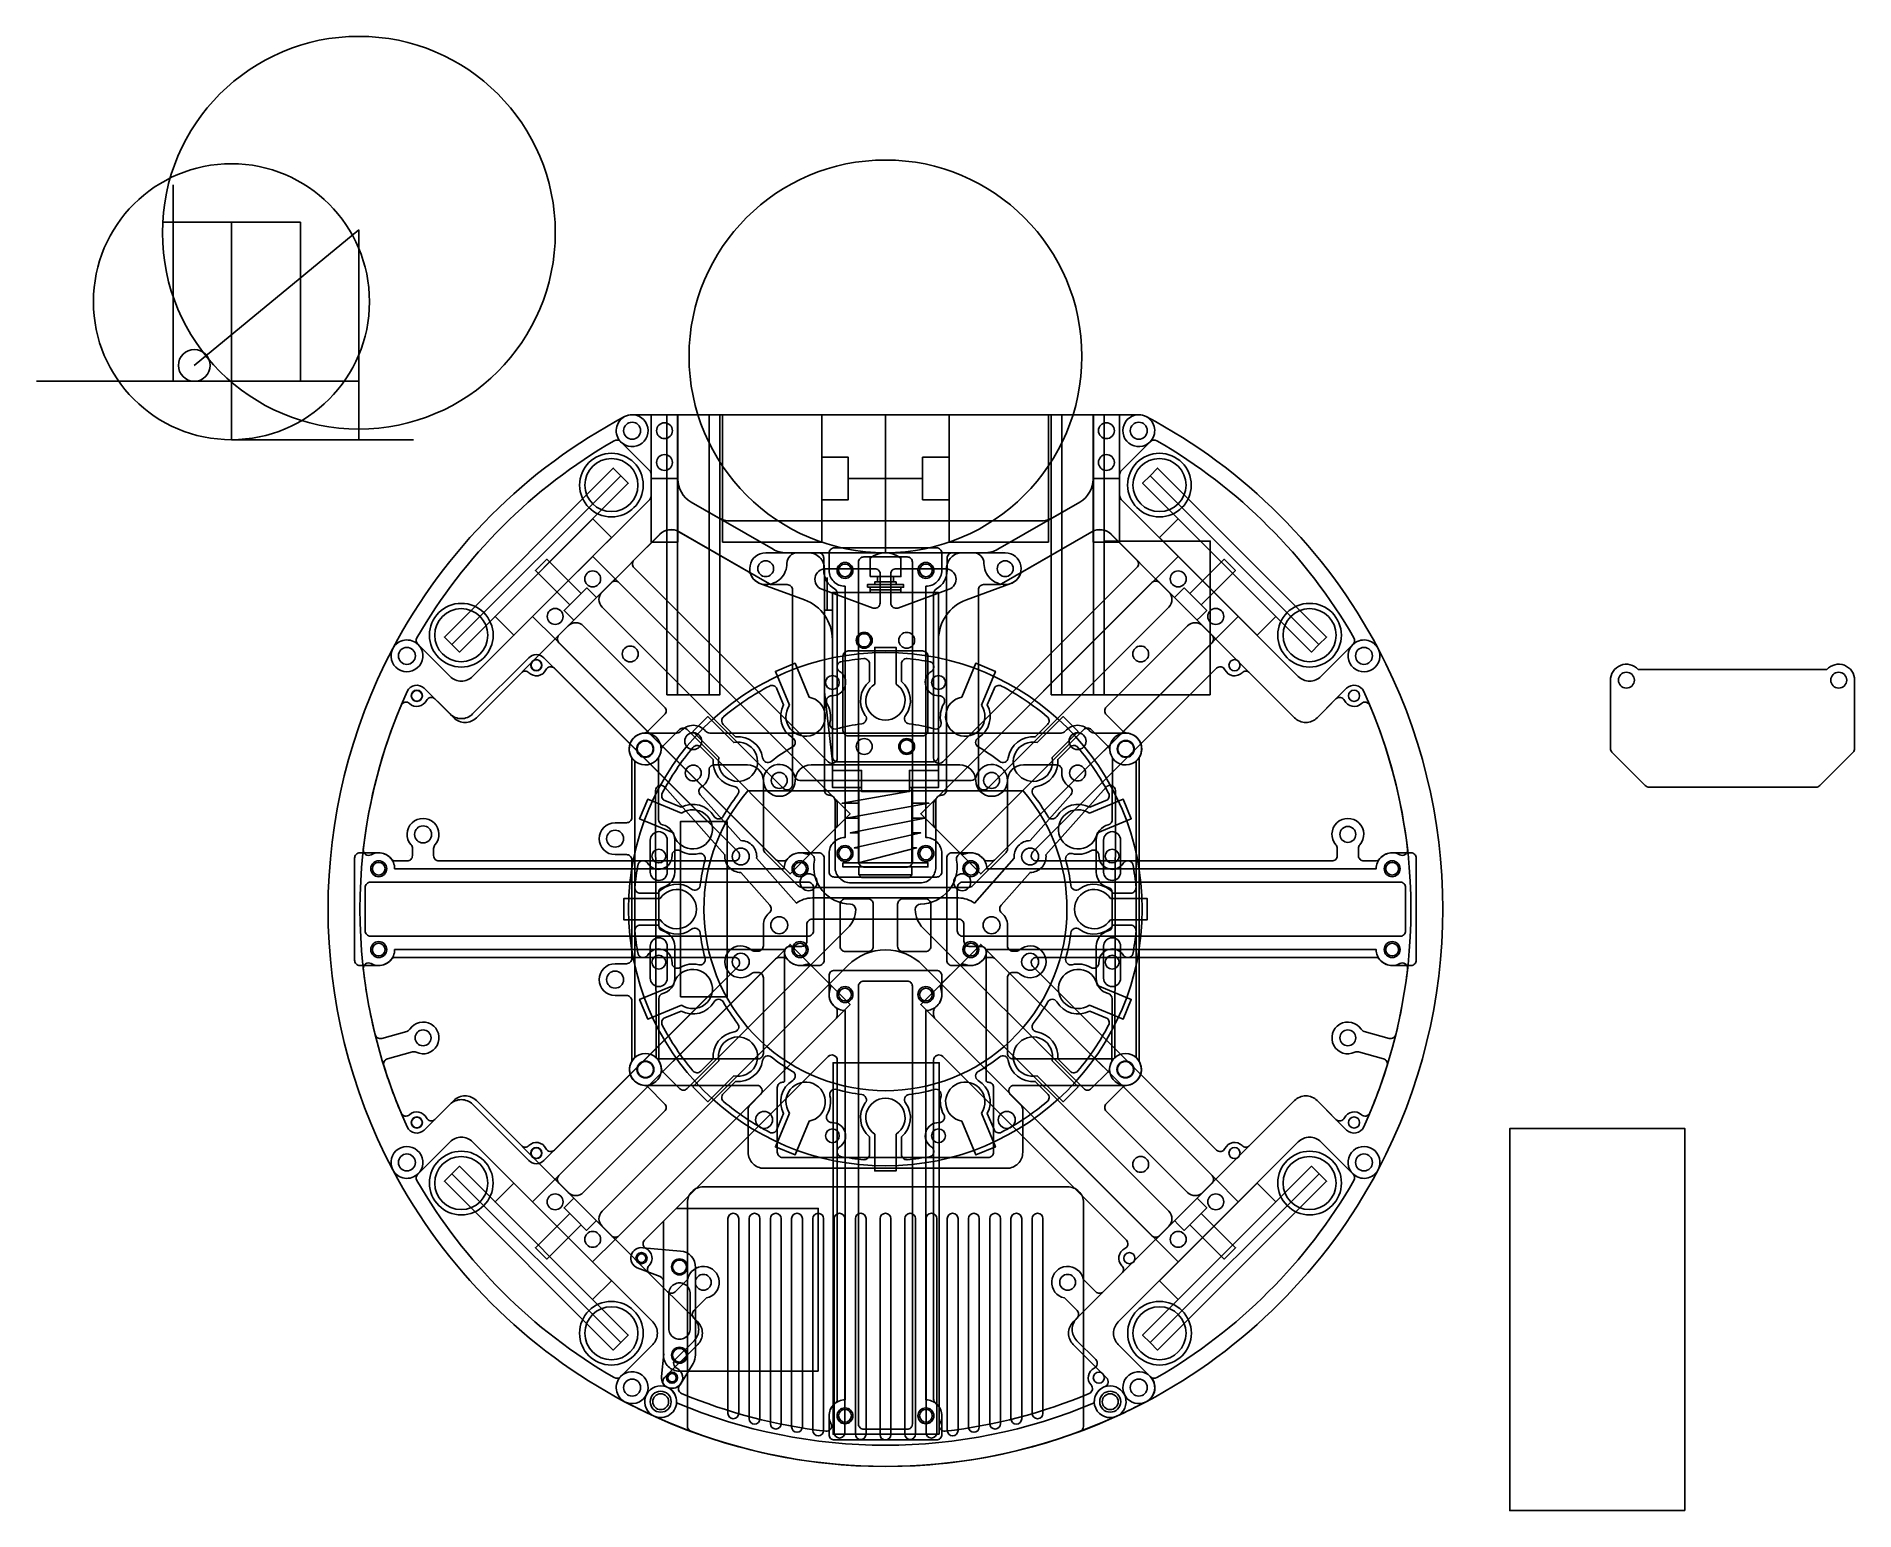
# Model space of a CAD drawing. Header units: inches. Extents: x -55 to 288, y -8 to 269.
import ezdxf

# ---------------------------------------------------------------- set-up
doc = ezdxf.new("R2010")
doc.units = ezdxf.units.IN
doc.header["$MEASUREMENT"] = 0
for name, color, linetype in [('2段目', 200, 'Continuous'), ('3段目', 1, 'Continuous'), ('omni wheel', 4, 'Continuous'), ('カバー', 6, 'Continuous'), ('キッカー', 2, 'Continuous'), ('ドリブラー', 4, 'Continuous'), ('バッテリー', 1, 'Continuous'), ('ボール', 60, 'Continuous'), ('ボールセンサ', 30, 'Continuous'), ('モーター', 1, 'Continuous'), ('基板', 4, 'Continuous'), ('穴', 3, 'Continuous'), ('部品', 2, 'Continuous')]:
    doc.layers.add(name, color=color, linetype=linetype)

msp = doc.modelspace()

# ---------------------------------------------------------------- linework, layer by layer
for p, q in [((-29.2, 241.45), (-29.2, 204.45)), ((-5.2, 234.45), (-31.2, 234.45)), ((5.8, 233), (-25.2, 207.45)), ((-18.2, 234.45), (-18.2, 204.45)), ((-5.2, 204.45), (-5.2, 234.45)), ((5.8, 233), (5.8, 193.45)), ((-18.2, 219.45), (-18.2, 193.45)), ((5.8, 204.45), (-54.95, 204.45)), ((65.88, 198.15), (144.12, 198.15)), ((105, 198.15), (105, 172.15)), ((-18.2, 193.45), (16.07, 193.45))]:
    msp.add_line(p, q)
for points in [[(55.87, 12.2, -0.504614), (55.16, 16.97), (61.16, 22.98, 0.414214), (61.16, 27.22), (44.19, 44.19), (27.22, 61.16, 0.414214), (22.98, 61.16), (16.97, 55.16, -0.504614), (12.2, 55.87, -0.248358), (12.2, 154.13, -0.504614), (16.97, 154.84), (22.98, 148.84, 0.414214), (27.22, 148.84), (44.19, 165.81), (60.59, 182.21, 0.198912), (60.88, 182.92), (60.88, 186.89, 0.198912), (60.59, 187.6), (55.16, 193.03, -0.504614), (55.87, 197.8), (55.87, 197.8, -0.122321), (57.28, 198.15), (65.88, 198.15), (65.88, 186.04, 0.268352), (68.39, 181.71), (73.41, 178.81, 0.131271), (75.91, 178.15), (134.09, 178.15, 0.131271), (136.59, 178.81), (141.61, 181.71, 0.268352), (144.12, 186.04), (144.12, 198.15), (152.72, 198.15, -0.122321), (154.13, 197.8), (154.13, 197.8, -0.504614), (154.84, 193.03), (149.41, 187.6, 0.198912), (149.12, 186.89), (149.12, 182.92, 0.198912), (149.41, 182.21), (165.81, 165.81), (182.78, 148.84, 0.414214), (187.02, 148.84), (193.03, 154.84, -0.504614), (197.8, 154.13, -0.248358), (197.8, 55.87, -0.504614), (193.03, 55.16), (187.02, 61.16, 0.414214), (182.78, 61.16), (165.81, 44.19), (148.84, 27.22, 0.414214), (148.84, 22.98), (154.84, 16.97, -0.504614), (154.13, 12.2, -0.248358), (55.87, 12.2)], [(10.49, 75.54, -0.42321), (11.17, 76.8), (15.88, 78.11, -0.182676), (16.58, 78.05, 2.21525), (15.38, 82.38, -0.182676), (14.81, 81.96), (10.1, 80.65, -0.42321), (8.86, 81.38, -0.001276), (8.74, 81.87, -0.030497), (6.64, 93.75, -0.606623), (8.11, 94.74, 0.366396), (11.91, 95.53, -0.231089), (12.69, 95.92), (76.53, 95.92, -0.668179), (77.24, 94.21), (42.65, 59.62, -0.517638), (41.04, 59.9, 0.517638), (37.82, 60.45, -0.414214), (36.41, 60.45), (27.93, 68.94, 0.414214), (23.68, 68.94), (20.13, 65.39, -0.517638), (18.53, 65.67, 0.507276), (15.35, 66.26, -0.522233), (13.75, 66.61, -0.024026), (10.49, 75.54, -0.026631)], [(199.51, 75.54, 0.42321), (198.83, 76.8), (194.12, 78.11, 0.182676), (193.42, 78.05, -2.21525), (194.62, 82.38, 0.182676), (195.19, 81.96), (199.9, 80.65, 0.42321), (201.14, 81.38, 0.001276), (201.26, 81.87, 0.030497), (203.36, 93.75, 0.606623), (201.89, 94.74, -0.366396), (198.09, 95.53, 0.231089), (197.31, 95.92), (133.47, 95.92, 0.668179), (132.76, 94.21), (167.35, 59.62, 0.517638), (168.96, 59.9, -0.517638), (172.18, 60.45, 0.414214), (173.59, 60.45), (182.07, 68.94, -0.414214), (186.32, 68.94), (189.87, 65.39, 0.517638), (191.47, 65.67, -0.507276), (194.65, 66.26, 0.522233), (196.25, 66.61, 0.024026), (199.51, 75.54, 0.026631)], [(93.75, 6.64, -0.071214), (66.61, 13.75, -0.522233), (66.26, 15.35, 0.507276), (65.67, 18.53, -0.517638), (65.39, 20.13), (68.94, 23.68, 0.414214), (68.94, 27.93), (60.45, 36.41, -0.414214), (60.45, 37.82, 0.517638), (59.9, 41.04, -0.517638), (59.62, 42.65), (94.21, 77.24, -0.668179), (95.92, 76.53), (95.92, 12.69, -0.231089), (95.53, 11.91, 0.366396), (94.74, 8.11, -0.606623), (93.75, 6.64)], [(116.25, 6.64, 0.071214), (143.39, 13.75, 0.522233), (143.74, 15.35, -0.507276), (144.33, 18.53, 0.517638), (144.61, 20.13), (141.06, 23.68, -0.414214), (141.06, 27.93), (149.55, 36.41, 0.414214), (149.55, 37.82, -0.517638), (150.1, 41.04, 0.517638), (150.38, 42.65), (115.79, 77.24, 0.668179), (114.08, 76.53), (114.08, 12.69, 0.231089), (114.46, 11.91, -0.366396), (115.26, 8.11, 0.606623), (116.25, 6.64)]]:
    msp.add_lwpolyline(points, format="xyb")
for points in [[(95.92, 164.47), (95.92, 133.47, -0.668179), (94.21, 132.76), (57.62, 169.35, -0.414214), (57.62, 170.76), (62.48, 175.62, -0.339036), (66.1, 176.1), (79.21, 168.56, -0.17045), (79.64, 168.05, 0.308626), (82.44, 166.15), (82.44, 166.15, 0.414214), (86.44, 170.15), (86.44, 170.15, -0.414214), (88.44, 172.15), (92.38, 172.15, -0.414214), (93.38, 171.15), (93.38, 168.83, 0.270419), (95.41, 165.35, -0.270419)], [(114.08, 164.47), (114.08, 133.47, 0.668179), (115.79, 132.76), (152.38, 169.35, 0.414214), (152.38, 170.76), (147.52, 175.62, 0.339036), (143.9, 176.1), (130.79, 168.56, 0.17045), (130.36, 168.05, -0.308626), (127.56, 166.15), (127.56, 166.15, -0.414214), (123.56, 170.15), (123.56, 170.15, 0.414214), (121.56, 172.15), (117.62, 172.15, 0.414214), (116.62, 171.15), (116.62, 168.83, -0.270419), (114.59, 165.35, 0.270419)], [(99.92, 170.37), (99.92, 113.95, 0.414214), (100.92, 112.95), (109.08, 112.95, 0.414214), (110.08, 113.95), (110.08, 170.37, 0.414214), (109.08, 171.37), (100.92, 171.37, 0.414214)], [(85.76, 114.08, 0.231089), (86.55, 114.46, -0.329142), (89.98, 115.42, 0.295388), (91.04, 115.65), (95.63, 120.23, 0.198912), (95.92, 120.94), (95.92, 124.98, 0.198912), (95.63, 125.69), (54.8, 166.52, 0.414214), (53.38, 166.52), (43.48, 156.62, 0.414214), (43.48, 155.2), (84.31, 114.37, 0.198912), (85.02, 114.08)], [(124.24, 114.08, -0.231089), (123.45, 114.46, 0.329142), (120.02, 115.42, -0.295388), (118.96, 115.65), (114.37, 120.23, -0.198912), (114.08, 120.94), (114.08, 124.98, -0.198912), (114.37, 125.69), (155.2, 166.52, -0.414214), (156.62, 166.52), (166.52, 156.62, -0.414214), (166.52, 155.2), (125.69, 114.37, -0.198912), (124.98, 114.08)], [(15.89, 116.45), (15.89, 115.08, -0.414214), (14.89, 114.08), (12.69, 114.08, -0.231089), (11.91, 114.46, 0.366396), (8.11, 115.26, -0.606623), (6.64, 116.25, -0.071214), (13.75, 143.39, -0.522233), (15.35, 143.74, 0.507276), (18.53, 144.33, -0.517638), (20.13, 144.61), (23.68, 141.06, 0.414214), (27.93, 141.06), (36.41, 149.55, -0.414214), (37.82, 149.55, 0.517638), (41.04, 150.1, -0.517638), (42.65, 150.38), (77.24, 115.79, -0.668179), (76.53, 114.08), (20.89, 114.08, -0.414214), (19.89, 115.08), (19.89, 116.45, -0.182676), (20.14, 117.11, 2.21525), (15.64, 117.11, -0.182676)], [(194.11, 116.45), (194.11, 115.08, 0.414214), (195.11, 114.08), (197.31, 114.08, 0.231089), (198.09, 114.46, -0.366396), (201.89, 115.26, 0.606623), (203.36, 116.25, 0.071214), (196.25, 143.39, 0.522233), (194.65, 143.74, -0.507276), (191.47, 144.33, 0.517638), (189.87, 144.61), (186.32, 141.06, -0.414214), (182.07, 141.06), (173.59, 149.55, 0.414214), (172.18, 149.55, -0.517638), (168.96, 150.1, 0.517638), (167.35, 150.38), (132.76, 115.79, 0.668179), (133.47, 114.08), (189.11, 114.08, 0.414214), (190.11, 115.08), (190.11, 116.45, 0.182676), (189.86, 117.11, -2.21525), (194.36, 117.11, 0.182676)], [(7.99, 99.92, -0.414214), (6.99, 100.92), (6.99, 109.08, -0.414214), (7.99, 110.08), (90.45, 110.08, -0.414214), (91.45, 109.08), (91.45, 100.92, -0.414214), (90.45, 99.92)], [(202, 99.92, 0.414214), (203, 100.92), (203, 109.08, 0.414214), (202, 110.08), (119.54, 110.08, 0.414214), (118.54, 109.08), (118.54, 100.92, 0.414214), (119.54, 99.92)], [(96.46, 105.94), (96.46, 98, 0.414214), (97.46, 97), (101.7, 97, 0.414214), (102.7, 98), (102.7, 105.94, 0.414214), (101.7, 106.94), (97.46, 106.94, 0.414214)], [(113.54, 105.94), (113.54, 98, -0.414214), (112.54, 97), (108.3, 97, -0.414214), (107.3, 98), (107.3, 105.94, -0.414214), (108.3, 106.94), (112.54, 106.94, -0.414214)], [(113.54, 105.94), (113.54, 98, -0.414214), (112.54, 97), (108.3, 97, -0.414214), (107.3, 98), (107.3, 105.94, -0.414214), (108.3, 106.94), (112.54, 106.94, -0.414214)], [(95.63, 84.31), (54.8, 43.48, -0.414214), (53.38, 43.48), (43.48, 53.38, -0.414214), (43.48, 54.8), (84.31, 95.63, -0.198912), (85.02, 95.92), (85.76, 95.92, -0.231089), (86.55, 95.53, 0.329142), (89.98, 94.58, -0.295388), (91.04, 94.35), (94.35, 91.04, -0.295388), (94.58, 89.98, 0.329142), (95.53, 86.55, -0.231089), (95.92, 85.76), (95.92, 85.02, -0.198912)], [(114.37, 84.31), (155.2, 43.48, 0.414214), (156.62, 43.48), (166.52, 53.38, 0.414214), (166.52, 54.8), (125.69, 95.63, 0.198912), (124.98, 95.92), (124.24, 95.92, 0.231089), (123.45, 95.53, -0.329142), (120.02, 94.58, 0.295388), (118.96, 94.35), (115.65, 91.04, 0.295388), (115.42, 89.98, -0.329142), (114.46, 86.55, 0.231089), (114.08, 85.76), (114.08, 85.02, 0.198912)], [(110.08, 8, -0.414214), (109.08, 7), (100.92, 7, -0.414214), (99.92, 8), (99.92, 90.46, -0.414214), (100.92, 91.46), (109.08, 91.46, -0.414214), (110.08, 90.46)]]:
    msp.add_lwpolyline(points, format="xyb", close=True)
for points in [[(79.55, 175.28), (79.55, 175.28)], [(127, 172.65), (127, 172.65)], [(94.38, 167.15), (94.38, 167.15)], [(15.39, 115.08), (15.39, 115.08)], [(9.98, 81.14), (9.98, 81.14)]]:
    msp.add_lwpolyline(points, close=True)
for centre, radius in [((-18.2, 219.45), 26), ((-25.2, 207.45), 3)]:
    msp.add_circle(centre, radius)
at = {"layer": '2段目'}
msp.add_lwpolyline([(55.87, 12.2, -0.504624), (55.16, 16.97), (61.16, 22.98, 0.414214), (61.16, 27.22), (44.19, 44.19), (27.22, 61.16, 0.414214), (22.98, 61.16), (16.97, 55.16, -0.504614), (12.2, 55.87, -0.248358), (12.2, 154.13, -0.504614), (16.97, 154.84), (22.98, 148.84, 0.414214), (27.22, 148.84), (44.19, 165.81), (60.59, 182.21, 0.198912), (60.88, 182.92), (60.88, 186.89, 0.198912), (60.59, 187.6), (55.16, 193.03, -0.504614), (55.87, 197.8), (55.87, 197.8, -0.122321), (57.28, 198.15), (60.88, 198.15), (65.88, 198.15), (65.88, 186.04, 0.268352), (68.39, 181.71), (83.84, 172.81, 0.131271), (86.34, 172.15), (90.5, 172.15, -0.414214), (93.5, 169.15), (93.5, 127.45, 0.414214), (94.5, 126.45), (94.5, 126.45, -0.414214), (95.5, 125.45), (95.5, 112.95, 0.414214), (98.5, 109.95), (100.5, 109.95), (109.5, 109.95), (111.5, 109.95, 0.414214), (114.5, 112.95), (114.5, 125.45, -0.414214), (115.5, 126.45), (115.5, 126.45, 0.414214), (116.5, 127.45), (116.5, 169.15, -0.414214), (119.5, 172.15), (123.66, 172.15, 0.131271), (126.16, 172.81), (141.61, 181.71, 0.268352), (144.12, 186.04), (144.12, 198.15), (152.72, 198.15, -0.122321), (154.13, 197.8), (154.13, 197.8, -0.504614), (154.84, 193.03), (149.41, 187.6, 0.198912), (149.12, 186.89), (149.12, 182.92, 0.198912), (149.41, 182.21), (165.81, 165.81), (182.78, 148.84, 0.414214), (187.02, 148.84), (193.03, 154.84, -0.504614), (197.8, 154.13, -0.248358), (197.8, 55.87, -0.504614), (193.03, 55.16), (187.02, 61.16, 0.414214), (182.78, 61.16), (165.81, 44.19), (148.84, 27.22, 0.414214), (148.84, 22.98), (154.84, 16.97, -0.523735), (154.13, 12.2, -0.014709), (148.58, 9.47, -1), (146.09, 14.93, 0.000765), (146.37, 15.06, 0.522233), (146.66, 16.67), (140.36, 22.98, -0.414214), (140.36, 27.22), (141.09, 27.96, 0.414214), (141.09, 29.37), (138.72, 31.74, -1.863325), (142.26, 35.28), (144.63, 32.91, 0.414214), (146.04, 32.91), (158.39, 45.25, 0.414214), (158.39, 48.08), (112.07, 94.39, 0.198912), (105, 97.32, 0.198912), (97.93, 94.39), (51.61, 48.08, 0.414214), (51.61, 45.25), (63.96, 32.91, 0.414214), (65.37, 32.91), (67.75, 35.28, -1.863325), (71.28, 31.74), (68.91, 29.37, 0.414236), (68.91, 27.96), (69.64, 27.22, -0.414214), (69.64, 22.98), (63.34, 16.67, 0.522233), (63.63, 15.06, 0.000765), (63.91, 14.93, -1), (61.42, 9.47, -0.014709), (55.87, 12.2)], format="xyb", dxfattribs=at)
for points in [[(85.79, 127.74), (51.61, 161.92, -0.414214), (51.61, 164.75), (62.49, 175.63, -0.339454), (66.11, 176.11), (73.12, 172.06), (83.13, 166.28, 0.131652), (83.63, 166.15), (86.5, 166.15, -0.414214), (87.5, 165.15), (87.5, 128.45, -0.668179)], [(124.21, 127.74), (158.39, 161.92, 0.414214), (158.39, 164.75), (147.51, 175.63, 0.339454), (143.89, 176.11), (136.88, 172.06), (126.87, 166.28, -0.131652), (126.37, 166.15), (123.5, 166.15, 0.414214), (122.5, 165.15), (122.5, 128.45, 0.668179)], [(63.4, 68.35), (60.24, 71.51, 0.182676), (59.6, 71.8, -2.21525), (62.78, 74.98, 0.182676), (63.07, 74.33), (66.23, 71.18, 0.414214), (67.64, 71.18), (97.93, 101.46, 0.195579), (99.39, 104.94, 0.414057), (98.41, 105.95, -0.465237), (91.62, 114.23, 0.247309), (91.34, 115.12), (67.63, 138.83, 0.414214), (66.22, 138.83), (63.02, 135.63, 0.182676), (62.73, 134.99, -2.21525), (59.54, 138.17, 0.182676), (60.19, 138.46), (63.39, 141.66, 0.414214), (63.39, 143.08), (48.08, 158.39, 0.414214), (45.25, 158.39), (27.93, 141.06, -0.414214), (23.68, 141.06), (18.13, 146.61, 0.523448), (14.9, 146.02, 0.216949), (14.9, 63.98, 0.523448), (18.13, 63.39), (23.68, 68.94, -0.414214), (27.93, 68.94), (45.25, 51.61, 0.414214), (48.08, 51.61), (63.4, 66.94, 0.414214)], [(146.6, 68.35), (149.76, 71.51, -0.182676), (150.4, 71.8, 2.21525), (147.22, 74.98, -0.182676), (146.93, 74.33), (143.77, 71.18, -0.414214), (142.36, 71.18), (112.07, 101.46, -0.195579), (110.61, 104.94, -0.414057), (111.59, 105.95, 0.465237), (118.38, 114.23, -0.247309), (118.66, 115.12), (142.37, 138.83, -0.414214), (143.78, 138.83), (146.98, 135.63, -0.182676), (147.27, 134.99, 2.21525), (150.46, 138.17, -0.182676), (149.81, 138.46), (146.61, 141.66, -0.414214), (146.61, 143.08), (161.92, 158.39, -0.414214), (164.75, 158.39), (182.07, 141.06, 0.414214), (186.32, 141.06), (191.87, 146.61, -0.523448), (195.1, 146.02, -0.216949), (195.1, 63.98, -0.523448), (191.87, 63.39), (186.32, 68.94, 0.414214), (182.07, 68.94), (164.75, 51.61, -0.414214), (161.92, 51.61), (146.6, 66.94, -0.414214)]]:
    msp.add_lwpolyline(points, format="xyb", close=True, dxfattribs=at)
msp.add_lwpolyline([(141.06, 23.68), (141.06, 23.68)], close=True, dxfattribs=at)
at = {"layer": '3段目'}
for points in [[(143.52, 138.54, 0.474624), (138.88, 138.54, -0.225269), (138.1, 138.18), (71.9, 138.18, -0.225269), (71.12, 138.54, 0.474624), (66.48, 138.54, -0.225269), (65.7, 138.18), (59.73, 138.18, 0.697483), (57.79, 132.89), (57.79, 77.03, 0.6885), (59.79, 71.79), (80.78, 71.79, -0.668179), (81.48, 70.08), (79.43, 68.03, 0.198912), (79.14, 67.32), (79.14, 59.17, 0.414214), (82.14, 56.17), (105, 56.17), (127.86, 56.17, 0.414214), (130.86, 59.17), (130.86, 67.32, 0.198912), (130.57, 68.03), (128.52, 70.08, -0.668179), (129.22, 71.79), (150.21, 71.79, 0.6885), (152.21, 77.03), (152.21, 132.89, 0.69748), (150.27, 138.18), (144.3, 138.18, -0.225269)], [(70.33, 128.07, 0.300901), (71.77, 131.04, -0.453632), (72.76, 132.18), (79, 132.18, -0.410454), (82, 129.22, 0.98723), (88, 129.22, -0.410454), (91, 132.18), (119, 132.18, -0.410454), (122, 129.22, 0.98723), (128, 129.22, -0.410454), (131, 132.18), (137.24, 132.18, -0.453632), (138.23, 131.04, 0.300903), (139.67, 128.07, -0.471804), (139.91, 126.54), (132.24, 117.92, 0.447214), (129.27, 114.58), (121.76, 106.14, 0.160149), (118.8, 107.11), (105.08, 107.11), (91.2, 107.11, 0.160149), (88.24, 106.14), (80.73, 114.58, 0.447214), (77.76, 117.92), (70.09, 126.54, -0.471802)]]:
    msp.add_lwpolyline(points, format="xyb", close=True, dxfattribs=at)
for points in [[(67.31, 132.18), (67.31, 132.18)], [(142.7, 132.18), (142.7, 132.18)]]:
    msp.add_lwpolyline(points, close=True, dxfattribs=at)
for points in [[(82, 98.08, -0.414214), (81, 97.08), (80.39, 97.08, -0.182676), (79.73, 97.33, 2.21525), (79.73, 92.83, -0.182676), (80.39, 93.08), (81, 93.08, -0.414214), (82, 92.08), (82, 77.79, -0.414214), (81, 76.79), (62.02, 76.79, 0.028297), (61.78, 77.03), (61.69, 127.33, -0.690214), (63.44, 128), (74.77, 115.26, 0.447214), (77.74, 111.92), (83.23, 105.75, -0.42751), (83.11, 104.31, 0.226005), (82, 101.98), (82, 98.08)], [(128, 98.08, 0.414214), (129, 97.08), (129.61, 97.08, 0.182676), (130.27, 97.33, -2.21525), (130.27, 92.83, 0.182676), (129.61, 93.08), (129, 93.08, 0.414214), (128, 92.08), (128, 77.79, 0.414214), (129, 76.79), (147.98, 76.79, -0.028297), (148.22, 77.03), (148.31, 127.33, 0.690214), (146.56, 128), (135.23, 115.26, -0.447214), (132.26, 111.92), (126.77, 105.75, 0.42751), (126.89, 104.31, -0.226005), (128, 101.98), (128, 98.08)], [(123, 97.98, -0.414221), (124, 96.98), (124, 72.64, 0.41422), (124.25, 72.39), (124.37, 72.39, -0.414214), (125.37, 71.39), (125.37, 59.2, -0.414214), (124.37, 58.2), (85.63, 58.2, -0.414214), (84.63, 59.2), (84.63, 71.39, -0.414214), (85.63, 72.39), (85.75, 72.39, 0.414214), (86, 72.64), (86, 96.98, -0.414214), (87, 97.98), (89.2, 97.98, 0.414214), (90.2, 98.98), (90.2, 102.11, -0.414214), (91.2, 103.11), (118.79, 103.11, -0.414214), (119.79, 102.11), (119.79, 98.98, 0.414215), (120.79, 97.98), (123, 97.98)]]:
    msp.add_lwpolyline(points, format="xyb", dxfattribs=at)
for centre, radius in [((68.8, 136.65), 1.6), ((141.2, 136.65), 1.6), ((59.73, 135.18), 1.6), ((150.27, 135.18), 1.6), ((68.8, 130.65), 1.5), ((85, 129.25), 1.5), ((125, 129.25), 1.5), ((141.2, 130.65), 1.5), ((77.75, 114.92), 1.6), ((132.25, 114.92), 1.6), ((90.52, 110.08), 1.6), ((119.48, 110.08), 1.6), ((85, 101.98), 1.6), ((125, 101.98), 1.6), ((77.75, 95.08), 1.6), ((132.25, 95.08), 1.6), ((59.79, 74.79), 1.6), ((150.21, 74.79), 1.6), ((82.14, 65.29), 1.6), ((127.86, 65.29), 1.6)]:
    msp.add_circle(centre, radius, dxfattribs=at)
at = {"layer": 'omni wheel'}
for p, q in [((23.33, 154.85), (55.15, 186.67)), ((186.67, 154.85), (154.85, 186.67)), ((23.32, 55.16), (55.14, 23.33)), ((186.68, 55.16), (154.86, 23.33))]:
    msp.add_line(p, q, dxfattribs=at)
for points in [[(23.33, 154.85), (21.91, 156.27), (53.73, 188.09), (55.15, 186.67), (56.56, 185.26), (24.74, 153.44)], [(186.67, 154.85), (188.09, 156.27), (156.27, 188.09), (154.85, 186.67), (153.44, 185.26), (185.26, 153.44)], [(53.38, 175), (35, 156.62), (31.46, 160.15), (49.85, 178.54)], [(156.62, 175), (175, 156.62), (178.54, 160.15), (160.15, 178.54)], [(23.32, 55.16), (21.91, 53.74), (53.73, 21.92), (55.14, 23.33), (56.56, 24.75), (24.74, 56.57)], [(186.68, 55.16), (188.09, 53.74), (156.27, 21.92), (154.86, 23.33), (153.44, 24.75), (185.26, 56.57)], [(53.37, 35), (34.99, 53.39), (31.46, 49.85), (49.84, 31.47)], [(156.63, 35), (175.01, 53.39), (178.54, 49.85), (160.16, 31.47)]]:
    msp.add_lwpolyline(points, close=True, dxfattribs=at)
for centre, radius in [((53.38, 184.9), 6), ((53.38, 184.9), 5), ((156.62, 184.9), 6), ((156.62, 184.9), 5), ((25.1, 156.62), 6), ((25.1, 156.62), 5), ((184.9, 156.62), 6), ((184.9, 156.62), 5), ((25.09, 53.39), 6), ((25.09, 53.39), 5), ((184.91, 53.39), 6), ((184.91, 53.39), 5), ((53.37, 25.1), 6), ((156.63, 25.1), 6), ((53.37, 25.1), 5), ((156.63, 25.1), 5)]:
    msp.add_circle(centre, radius, dxfattribs=at)
at = {"layer": 'カバー'}
msp.add_line((67.69, 6.88), (67.69, 6.88), dxfattribs=at)
for points in [[(55.87, 197.8, 0.150385), (12.2, 154.13, 2.015193), (16.92, 154.9, -0.347349), (16.74, 156.13, -0.130926), (53.87, 193.26, -0.347349), (55.1, 193.08, 2.015193)], [(154.13, 197.8, -0.150385), (197.8, 154.13, -2.015193), (193.08, 154.9, 0.347349), (193.26, 156.13, 0.130926), (156.13, 193.26, 0.347349), (154.9, 193.08, -2.015193)], [(115.62, 168.83), (115.62, 172.08), (115.62, 172.08, 0.414214), (114.62, 173.08), (105, 173.08), (95.38, 173.08, 0.414214), (94.38, 172.08), (94.38, 168.83, 0.414214), (97.38, 165.83), (97.38, 155.17), (97.38, 118.49, 0.414214), (94.38, 115.49), (94.38, 112.04), (94.38, 112.04, 0.414214), (95.38, 111.04), (105, 111.04), (114.62, 111.04, 0.414214), (115.62, 112.04), (115.62, 115.49), (115.62, 115.49, 0.414214), (112.62, 118.49), (112.62, 155.17), (112.62, 165.83, 0.414214)], [(99.92, 170.37, -0.414214), (100.92, 171.37), (105, 171.37), (109.08, 171.37, -0.414214), (110.08, 170.37), (110.08, 155.17), (110.08, 113.94, -0.414214), (109.08, 112.94), (105, 112.94), (100.92, 112.94, -0.414214), (99.92, 113.94), (99.92, 155.17)], [(49.22, 112.62), (12.54, 112.62, 0.414214), (9.54, 115.62), (5.99, 115.62, 0.414214), (4.99, 114.62), (4.99, 105), (4.99, 95.38, 0.414214), (5.99, 94.38), (9.54, 94.38, 0.414214), (12.54, 97.38), (49.22, 97.38), (85.91, 97.38, 0.414214), (88.91, 94.38), (92.45, 94.38, 0.414214), (93.45, 95.38), (93.45, 105), (93.45, 114.62, 0.414214), (92.45, 115.62), (88.91, 115.62, 0.414214), (85.91, 112.62)], [(160.77, 112.62), (197.46, 112.62, -0.414214), (200.46, 115.62), (204, 115.62, -0.414214), (205, 114.62), (205, 105), (205, 95.38, -0.414214), (204, 94.38), (200.46, 94.38, -0.414214), (197.46, 97.38), (160.77, 97.38), (124.09, 97.38, -0.414214), (121.09, 94.38), (117.54, 94.38, -0.414214), (116.54, 95.38), (116.54, 105), (116.54, 114.62, -0.414214), (117.54, 115.62), (121.09, 115.62, -0.414214), (124.09, 112.62)], [(49.22, 110.08), (90.45, 110.08, -0.414214), (91.45, 109.08), (91.45, 105), (91.45, 100.92, -0.414214), (90.45, 99.92), (49.22, 99.92), (7.99, 99.92, -0.414214), (6.99, 100.92), (6.99, 105), (6.99, 109.08, -0.414214), (7.99, 110.08)], [(160.77, 110.08), (119.54, 110.08, 0.414214), (118.54, 109.08), (118.54, 105), (118.54, 100.92, 0.414214), (119.54, 99.92), (160.77, 99.92), (202, 99.92, 0.414214), (203, 100.92), (203, 105), (203, 109.08, 0.414214), (202, 110.08)], [(112.62, 49.23), (112.62, 85.91, 0.414214), (115.62, 88.91), (115.62, 92.46, 0.414214), (114.62, 93.46), (105, 93.46), (95.38, 93.46, 0.414214), (94.38, 92.46), (94.38, 88.91, 0.414214), (97.38, 85.91), (97.38, 49.23), (97.38, 12.54, 0.414214), (94.38, 9.54), (94.38, 6, 0.414214), (95.38, 5), (105, 5), (114.62, 5, 0.414214), (115.62, 6), (115.62, 9.54, 0.414214), (112.62, 12.54)], [(110.08, 49.23), (110.08, 8, -0.414214), (109.08, 7), (105, 7), (100.92, 7, -0.414214), (99.92, 8), (99.92, 49.23), (99.92, 90.46, -0.414214), (100.92, 91.46), (105, 91.46), (109.08, 91.46, -0.414214), (110.08, 90.46)], [(55.87, 12.2, -0.150385), (12.2, 55.87, -2.015193), (16.92, 55.1, 0.347349), (16.74, 53.87, 0.130926), (53.87, 16.74, 0.347349), (55.1, 16.92, -2.015193)], [(154.13, 12.2, 0.150385), (197.8, 55.87, 2.015193), (193.08, 55.1, -0.347349), (193.26, 53.87, -0.130926), (156.13, 16.74, -0.347349), (154.9, 16.92, 2.015193)], [(142.32, 7.55), (142.32, 34.69), (142.32, 49.69, 0.414214), (139.32, 52.69), (70.69, 52.69, 0.414214), (67.69, 49.69), (67.69, 34.69), (67.69, 7.57, 0.312946), (68.34, 6.63, 0.18058), (141.67, 6.61, 0.313123)], [(77.35, 10), (77.35, 46.69, 1), (75.33, 46.69), (75.33, 10, 1)], [(81.35, 8.99), (81.35, 46.69, 1), (79.33, 46.69), (79.33, 8.99, 1)], [(85.35, 8.06), (85.35, 46.69, 1), (83.33, 46.69), (83.33, 8.06, 1)], [(89.35, 7.45), (89.35, 46.69, 1), (87.33, 46.69), (87.33, 7.45, 1)], [(93.35, 6.77), (93.35, 46.69, 1), (91.33, 46.69), (91.33, 6.77, 1)], [(97.35, 6.36), (97.35, 46.69, 1), (95.33, 46.69), (95.33, 6.36, 1)], [(101.35, 6.1), (101.35, 46.69, 1), (99.33, 46.69), (99.33, 6.1, 1)], [(106.01, 6), (106.01, 46.69, 1), (103.99, 46.69), (103.99, 6, 1)], [(103.99, 6), (103.99, 46.69, -1), (106.01, 46.69), (106.01, 6, -1)], [(110.67, 6.1), (110.67, 46.69, 1), (108.65, 46.69), (108.65, 6.1, 1)], [(108.65, 6.1), (108.65, 46.69, -1), (110.67, 46.69), (110.67, 6.1, -1)], [(112.65, 6.36), (112.65, 46.69, -1), (114.67, 46.69), (114.67, 6.36, -1)], [(116.65, 6.77), (116.65, 46.69, -1), (118.67, 46.69), (118.67, 6.77, -1)], [(120.65, 7.45), (120.65, 46.69, -1), (122.67, 46.69), (122.67, 7.45, -1)], [(124.65, 8.06), (124.65, 46.69, -1), (126.67, 46.69), (126.67, 8.06, -1)], [(128.65, 8.99), (128.65, 46.69, -1), (130.67, 46.69), (130.67, 8.99, -1)], [(132.65, 10), (132.65, 46.69, -1), (134.67, 46.69), (134.67, 10, -1)]]:
    msp.add_lwpolyline(points, format="xyb", close=True, dxfattribs=at)
for centre, radius in [((97.38, 168.83), 1.2), ((112.62, 168.83), 1.2), ((97.38, 115.49), 1.2), ((112.62, 115.49), 1.2), ((9.54, 112.62), 1.2), ((88.91, 112.62), 1.2), ((121.09, 112.62), 1.2), ((200.46, 112.62), 1.2), ((9.54, 97.38), 1.2), ((88.91, 97.38), 1.2), ((121.09, 97.38), 1.2), ((200.46, 97.38), 1.2), ((97.38, 88.91), 1.2), ((112.62, 88.91), 1.2), ((70.69, 34.69), 1.5), ((139.32, 34.69), 1.5), ((62.66, 12.2), 1.98), ((147.34, 12.2), 1.98), ((97.38, 9.54), 1.2), ((112.62, 9.54), 1.2)]:
    msp.add_circle(centre, radius, dxfattribs=at)
at = {"layer": 'キッカー', "ltscale": 0.5}
for p, q in [((94, 167.46), (94, 161.35)), ((101.59, 166.15), (108.41, 166.15)), ((102.1, 164.65), (102.1, 165.15)), ((103.5, 166.65), (103.5, 167.65)), ((106.5, 166.65), (106.5, 167.65)), ((100, 127.95), (100, 113.75)), ((110, 111.45), (110, 112.95))]:
    msp.add_line(p, q, dxfattribs=at)
at = {"layer": 'キッカー'}
msp.add_line((115, 132.75), (115, 156.4), dxfattribs=at)
at = {"layer": 'キッカー', "ltscale": 0.5}
msp.add_lwpolyline([(102.1, 167.65), (107.9, 167.65), (107.9, 171.15, 0.344828), (102.1, 171.15)], format="xyb", close=True, dxfattribs=at)
for points in [[(109.5, 127.95), (115, 127.95), (115, 164.65), (95, 164.65), (95, 127.95), (100.5, 127.95)], [(102.1, 165.65), (102.1, 165.15), (107.9, 165.15)], [(103, 166.15), (103, 166.65), (107, 166.65), (107, 166.15)], [(107.9, 164.65), (107.9, 165.15), (107.9, 165.65)], [(95, 161.35), (93.5, 161.35), (93.5, 145.92), (95, 132.75)], [(115, 131.15), (109.5, 131.15), (109.5, 127.15), (100.5, 127.15), (100.5, 131.15), (95, 131.15)], [(110, 123.75), (110, 127.95), (110, 113.75)]]:
    msp.add_lwpolyline(points, dxfattribs=at)
for points in [[(101.59, 165.65), (101.59, 166.15), (108.41, 166.15), (108.41, 165.65)], [(97, 113.75), (113, 113.75), (113, 112.95), (97, 112.95)]]:
    msp.add_lwpolyline(points, close=True, dxfattribs=at)
at = {"layer": 'キッカー'}
for points in [[(96.82, 124.95), (100, 124.95), (96.82, 124.95), (109.42, 127.15)], [(100, 122.15), (97.59, 122.15), (113.18, 124.95), (110, 124.95)], [(100, 119.35), (98.36, 119.35), (112.41, 122.15), (110, 122.15)], [(100, 116.55), (99.13, 116.55), (111.64, 119.35), (110, 119.35)], [(99.9, 113.75), (110.87, 116.55), (110, 116.55), (110.87, 116.55)], [(100, 112.95), (100, 111.45), (110, 111.45), (109.5, 110.95), (100.5, 110.95), (100, 111.45)]]:
    msp.add_lwpolyline(points, dxfattribs=at)
for centre in [(82.44, 169.15), (127.56, 169.15), (109, 155.65), (101, 135.65)]:
    msp.add_circle(centre, 1.5, dxfattribs=at)
at = {"layer": 'キッカー', "ltscale": 0.5}
for centre in [(101, 155.65), (109, 135.65)]:
    msp.add_circle(centre, 1.25, dxfattribs=at)
at = {"layer": 'ドリブラー'}
for p, q in [((71.8, 198.15), (65.8, 198.15)), ((144.2, 198.15), (138.2, 198.15)), ((98, 186.15), (112, 186.15)), ((71.8, 145.36), (65.8, 145.36)), ((144.2, 145.36), (138.2, 145.36))]:
    msp.add_line(p, q, dxfattribs=at)
for points in [[(63.8, 145.36), (65.8, 145.36), (65.8, 198.15), (63.8, 198.15)], [(71.8, 145.36), (73.8, 145.36), (73.8, 198.15), (71.8, 198.15)], [(74.3, 174.15), (93, 174.15), (93, 198.15), (74.3, 198.15)], [(135.7, 198.15), (117, 198.15), (117, 174.15), (135.7, 174.15)], [(136.2, 145.36), (138.2, 145.36), (138.2, 198.15), (136.2, 198.15)], [(144.2, 145.36), (146.2, 145.36), (146.2, 198.15), (144.2, 198.15)], [(166.2, 145.36), (166.2, 174.36), (146.2, 174.36), (146.2, 145.36)]]:
    msp.add_lwpolyline(points, close=True, dxfattribs=at)
for points in [[(93, 190.15), (98, 190.15), (98, 186.15), (98, 182.15), (93, 182.15)], [(117, 182.15), (112, 182.15), (112, 186.15), (112, 190.15), (117, 190.15)]]:
    msp.add_lwpolyline(points, dxfattribs=at)
at = {"layer": 'バッテリー'}
msp.add_lwpolyline([(255.62, -8.33), (222.62, -8.33), (222.62, 63.67), (255.62, 63.67), (255.62, -8.33)], dxfattribs=at)
at = {"layer": 'ボール'}
for centre in [(5.8, 232.45), (105, 209.15)]:
    msp.add_circle(centre, 37, dxfattribs=at)
at = {"layer": 'ボールセンサ'}
for points in [[(107, 147.41), (107, 154.31), (103, 154.31), (103, 147.41, 3.406438)], [(86.92, 143.41), (84.28, 149.79), (87.98, 151.32), (90.62, 144.94, -3.406438)], [(96.29, 149.85, -0.774858), (94.91, 145.21, 0.593445), (94.01, 143.7, -0.19651), (94.53, 140.18, 0.57193), (95.76, 138.97, -0.034617), (100.54, 139.92, 0.57193), (101.21, 141.51, -0.397368), (102, 147.91), (102, 151.2, 0.439742), (100.91, 152.2, 0.023367), (96.53, 151.61, 0.58577)], [(113.71, 149.85, 0.774858), (115.09, 145.21, -0.593445), (115.99, 143.7, 0.19651), (115.47, 140.18, -0.57193), (114.24, 138.97, 0.034617), (109.46, 139.92, -0.57193), (108.79, 141.51, 0.397368), (108, 147.91), (108, 151.2, -0.439742), (109.09, 152.2, -0.023367), (113.47, 151.61, -0.58577)], [(123.08, 143.41), (125.72, 149.79), (122.02, 151.32), (119.38, 144.94, 3.406438)], [(87.53, 137.28, -0.397368), (85.81, 143.5), (84.55, 146.54, 0.439742), (83.16, 147.04, 0.055053), (74.52, 141.26, 0.439742), (74.45, 139.79), (76.78, 137.46, -0.397368), (81.86, 133.49, 0.57193), (83.46, 132.85, -0.034627), (87.51, 135.56, 0.57193)], [(122.47, 137.28, 0.397368), (124.19, 143.5), (125.45, 146.54, -0.439742), (126.84, 147.04, -0.055053), (135.48, 141.26, -0.439742), (135.55, 139.79), (133.22, 137.46, 0.397368), (128.14, 133.49, -0.57193), (126.54, 132.85, 0.034627), (122.49, 135.56, -0.57193)], [(73.6, 133.57), (68.72, 138.45), (71.55, 141.28), (76.43, 136.4, -3.406438)], [(133.57, 136.4), (138.45, 141.28), (141.28, 138.45), (136.4, 133.57, -3.406438)], [(72.72, 122.47, 0.397368), (66.5, 124.19), (63.46, 125.45, -0.439742), (62.96, 126.84, -0.055053), (68.74, 135.48, -0.439742), (70.21, 135.55), (72.54, 133.22, 0.397368), (76.51, 128.14, -0.57193), (77.15, 126.54, 0.034627), (74.44, 122.49, -0.57193)], [(137.28, 122.47, -0.397368), (143.5, 124.19), (146.54, 125.45, 0.439742), (147.04, 126.84, 0.055053), (141.26, 135.48, 0.439742), (139.79, 135.55), (137.46, 133.22, -0.397368), (133.49, 128.14, 0.57193), (132.85, 126.54, -0.034627), (135.56, 122.49, 0.57193)], [(130.94, 127.29), (79.06, 127.29, 2.177739)], [(66.59, 123.08), (60.21, 125.72), (58.68, 122.02), (65.06, 119.38, 3.406438)], [(143.41, 123.08), (149.79, 125.72), (151.32, 122.02), (144.94, 119.38, -3.406438)], [(60.15, 113.71, 0.774858), (64.79, 115.09, -0.593445), (66.3, 115.99, 0.19651), (69.82, 115.47, -0.57193), (71.03, 114.24, 0.034617), (70.08, 109.46, -0.57193), (68.49, 108.79, 0.397368), (62.09, 108), (58.8, 108, -0.439742), (57.8, 109.09, -0.023367), (58.39, 113.47, -0.58577)], [(149.85, 113.71, -0.774858), (145.21, 115.09, 0.593445), (143.7, 115.99, -0.19651), (140.18, 115.47, 0.57193), (138.97, 114.24, -0.034617), (139.92, 109.46, 0.57193), (141.51, 108.79, -0.397368), (147.91, 108), (151.2, 108, 0.439742), (152.2, 109.09, 0.023367), (151.61, 113.47, 0.58577)], [(62.59, 107), (55.69, 107), (55.69, 103), (62.59, 103, 3.406438)], [(147.41, 103), (154.31, 103), (154.31, 107), (147.41, 107, 3.406438)], [(60.15, 96.29, -0.774858), (64.79, 94.91, 0.593445), (66.3, 94.01, -0.19651), (69.82, 94.53, 0.57193), (71.03, 95.76, -0.034617), (70.08, 100.54, 0.57193), (68.49, 101.21, -0.397368), (62.09, 102), (58.8, 102, 0.439742), (57.8, 100.91, 0.023367), (58.39, 96.53, 0.58577)], [(149.85, 96.29, 0.774858), (145.21, 94.91, -0.593445), (143.7, 94.01, 0.19651), (140.18, 94.53, -0.57193), (138.97, 95.76, 0.034617), (139.92, 100.54, -0.57193), (141.51, 101.21, 0.397368), (147.91, 102), (151.2, 102, -0.439742), (152.2, 100.91, -0.023367), (151.61, 96.53, -0.58577)], [(66.59, 86.92), (60.21, 84.28), (58.68, 87.98), (65.06, 90.62, -3.406438)], [(143.41, 86.92), (149.79, 84.29), (151.32, 87.98), (144.94, 90.62, 3.406438)], [(72.72, 87.53, -0.397368), (66.5, 85.81), (63.46, 84.55, 0.439742), (62.96, 83.16, 0.055053), (68.74, 74.52, 0.439742), (70.21, 74.45), (72.54, 76.78, -0.397368), (76.51, 81.86, 0.57193), (77.15, 83.46, -0.034627), (74.44, 87.51, 0.57193)], [(137.28, 87.53, 0.397368), (143.5, 85.81), (146.54, 84.55, -0.439742), (147.04, 83.16, -0.055053), (141.26, 74.52, -0.439742), (139.79, 74.45), (137.46, 76.78, 0.397368), (133.49, 81.86, -0.57193), (132.85, 83.46, 0.034627), (135.56, 87.51, -0.57193)], [(76.43, 73.6), (71.55, 68.72), (68.72, 71.55), (73.6, 76.43, -3.406438)], [(136.4, 76.43), (141.28, 71.55), (138.45, 68.72), (133.57, 73.6, -3.406438)], [(87.53, 72.72, 0.397368), (85.81, 66.5), (84.55, 63.46, -0.439742), (83.16, 62.96, -0.055053), (74.52, 68.74, -0.439742), (74.45, 70.21), (76.78, 72.54, 0.397368), (81.86, 76.51, -0.57193), (83.46, 77.15, 0.034627), (87.51, 74.44, -0.57193)], [(122.47, 72.72, -0.397368), (124.19, 66.5), (125.45, 63.46, 0.439742), (126.84, 62.96, 0.055053), (135.48, 68.74, 0.439742), (135.55, 70.21), (133.22, 72.54, -0.397368), (128.14, 76.51, 0.57193), (126.54, 77.15, -0.034627), (122.49, 74.44, 0.57193)], [(86.92, 66.59), (84.28, 60.21), (87.98, 58.68), (90.62, 65.06, 3.406438)], [(123.08, 66.59), (125.72, 60.21), (122.02, 58.68), (119.38, 65.06, -3.406438)], [(96.29, 60.15, 0.774858), (94.91, 64.79, -0.593445), (94.01, 66.3, 0.19651), (94.53, 69.82, -0.57193), (95.76, 71.03, 0.034617), (100.54, 70.08, -0.57193), (101.21, 68.49, 0.397368), (102, 62.09), (102, 58.8, -0.439742), (100.91, 57.8, -0.023367), (96.53, 58.39, -0.58577)], [(103, 62.59), (103, 55.69), (107, 55.69), (107, 62.59, 3.406438)], [(113.71, 60.15, -0.774858), (115.09, 64.79, 0.593445), (115.99, 66.3, -0.19651), (115.47, 69.82, 0.57193), (114.24, 71.03, -0.034617), (109.46, 70.08, 0.57193), (108.79, 68.49, -0.397368), (108, 62.09), (108, 58.8, 0.439742), (109.09, 57.8, 0.023367), (113.47, 58.39, 0.58577)]]:
    msp.add_lwpolyline(points, format="xyb", close=True, dxfattribs=at)
for centre, radius in [((105, 105), 48.38), ((95, 147.7), 1.3), ((115, 147.7), 1.3), ((62.3, 115), 1.3), ((147.7, 115), 1.3), ((62.3, 95), 1.3), ((147.7, 95), 1.3), ((95, 62.3), 1.3), ((115, 62.3), 1.3)]:
    msp.add_circle(centre, radius, dxfattribs=at)
at = {"layer": 'モーター'}
for points in [[(48.43, 161.57), (54.09, 167.23), (98.35, 122.96), (92.7, 117.3), (87.04, 111.65), (42.77, 155.91), (48.43, 161.57), (42.77, 155.91), (38.53, 160.15), (44.19, 165.81), (49.85, 171.47), (54.09, 167.23)], [(161.57, 161.57), (155.91, 167.23), (111.65, 122.96), (117.3, 117.3), (122.96, 111.65), (167.23, 155.91), (161.57, 161.57), (167.23, 155.91), (171.47, 160.15), (165.81, 165.81), (160.15, 171.47), (155.91, 167.23)], [(48.43, 48.44), (54.08, 42.78), (98.35, 87.04), (92.7, 92.7), (87.04, 98.36), (42.77, 54.1), (48.43, 48.44), (42.77, 54.1), (38.53, 49.85), (44.18, 44.19), (49.84, 38.54), (54.08, 42.78)], [(161.57, 48.44), (155.92, 42.78), (111.65, 87.04), (117.3, 92.7), (122.96, 98.36), (167.23, 54.1), (161.57, 48.44), (167.23, 54.1), (171.47, 49.85), (165.82, 44.19), (160.16, 38.54), (155.92, 42.78)]]:
    msp.add_lwpolyline(points, close=True, dxfattribs=at)
for points in [[(45.53, 162.35), (39.06, 168.82), (40.12, 169.88), (40.12, 169.88), (40.12, 169.88), (41.18, 170.94), (47.65, 164.47)], [(164.47, 162.35), (170.94, 168.82), (169.88, 169.88), (169.88, 169.88), (169.88, 169.88), (168.82, 170.94), (162.35, 164.47)], [(46.31, 159.45), (45.6, 160.15), (44.47, 161.28), (46.59, 163.41), (48.72, 165.53), (49.85, 164.4), (50.55, 163.69)], [(163.69, 159.45), (164.4, 160.15), (165.53, 161.28), (163.41, 163.41), (161.28, 165.53), (160.15, 164.4), (159.45, 163.69)], [(46.3, 50.56), (45.6, 49.85), (44.47, 48.72), (46.59, 46.6), (48.71, 44.48), (49.84, 45.61), (50.55, 46.31)], [(163.7, 50.56), (164.4, 49.85), (165.53, 48.72), (163.41, 46.6), (161.29, 44.48), (160.16, 45.61), (159.45, 46.31)], [(45.53, 47.66), (39.05, 41.19), (40.12, 40.13), (40.12, 40.13), (40.12, 40.13), (41.18, 39.07), (47.65, 45.54)], [(164.47, 47.66), (170.95, 41.19), (169.88, 40.13), (169.88, 40.13), (169.88, 40.13), (168.82, 39.07), (162.35, 45.54)]]:
    msp.add_lwpolyline(points, dxfattribs=at)
at = {"layer": '基板'}
for points in [[(75.16, 88.49), (71.62, 88.49, 0.198912), (71.44, 88.42), (40.65, 57.62, -0.414214), (37.82, 57.62), (27.22, 68.23, 0.414214), (22.98, 68.23), (18.13, 63.39, -0.523448), (14.9, 63.98, -0.216949), (14.9, 146.02, -0.523448), (18.13, 146.61), (22.98, 141.77, 0.414214), (27.22, 141.77), (37.82, 152.38, -0.414214), (40.65, 152.38), (71.44, 121.58, 0.198912), (71.62, 121.51), (75.16, 121.51)], [(92.24, 17.95), (92.31, 17.98), (92.34, 18.05), (92.34, 48.61), (65.58, 48.61), (63.23, 46.26), (63.2, 46.19), (63.2, 20.95, 0.414214), (66.2, 17.95)]]:
    msp.add_lwpolyline(points, format="xyb", close=True, dxfattribs=at)
for points in [[(241.58, 148.14), (241.58, 135.27, 0.198912), (241.87, 134.57), (248.15, 128.29, 0.198912), (248.86, 127.99), (264.58, 127.99), (280.3, 127.99, 0.198912), (281.01, 128.29), (287.29, 134.57, 0.198912), (287.58, 135.27), (287.58, 148.14, 0.6885), (282.34, 150.14), (246.82, 150.14)], [(246.82, 150.14, 0.695274), (241.58, 148.08)], [(82, 129.25), (82, 116.39, 0.198912), (82.29, 115.68), (88.57, 109.4, 0.198912), (89.28, 109.11), (105, 109.11), (120.72, 109.11, 0.198912), (121.43, 109.4), (127.71, 115.68, 0.198912), (128, 116.39), (128, 129.25, 0.881018), (122.1, 130, -0.341999), (121.13, 129.25), (88.87, 129.25, -0.342008), (87.91, 130, 0.889136), (82, 129.2)]]:
    msp.add_lwpolyline(points, format="xyb", dxfattribs=at)
msp.add_lwpolyline([(66.36, 88.49), (75.16, 88.49), (75.16, 121.51), (66.36, 121.51)], close=True, dxfattribs=at)
for centre, radius in [((39.24, 150.96), 1), ((16.72, 145.2), 1), ((16.72, 64.8), 1), ((39.24, 59.04), 1), ((66.2, 37.59), 1.5), ((66.2, 20.95), 1.5)]:
    msp.add_circle(centre, radius, dxfattribs=at)
at = {"layer": '穴'}
for centre, radius in [((57.28, 195.15), 1.6), ((63.38, 195.15), 1.5), ((146.62, 195.15), 1.5), ((152.72, 195.15), 1.6), ((63.38, 189.15), 1.5), ((146.62, 189.15), 1.5), ((49.85, 167.22), 1.5), ((82.44, 169.15), 1.5), ((127.56, 169.15), 1.5), ((127.56, 169.15), 1.5), ((160.15, 167.22), 1.5), ((42.78, 160.15), 1.5), ((167.22, 160.15), 1.5), ((14.85, 152.72), 1.6), ((195.15, 152.72), 1.6), ((39.24, 150.96), 1.05), ((170.76, 150.96), 1.05), ((244.58, 148.14), 1.5), ((284.58, 148.14), 1.5), ((16.72, 145.2), 1.05), ((193.28, 145.2), 1.05), ((59.73, 135.18), 1.5), ((150.27, 135.18), 1.5), ((17.89, 119.09), 1.6), ((192.11, 119.09), 1.5), ((97.38, 115.49), 1.5), ((112.62, 115.49), 1.5), ((9.54, 112.62), 1.5), ((88.91, 112.62), 1.5), ((121.08, 112.62), 1.5), ((200.46, 112.62), 1.5), ((9.54, 97.38), 1.5), ((88.91, 97.38), 1.5), ((121.08, 97.38), 1.5), ((200.46, 97.38), 1.5), ((97.38, 88.91), 1.5), ((112.62, 88.91), 1.5), ((17.89, 80.75), 1.5), ((192.11, 80.75), 1.5), ((59.79, 74.79), 1.5), ((150.21, 74.79), 1.5), ((16.72, 64.8), 1.05), ((193.28, 64.8), 1.05), ((14.85, 57.28), 1.6), ((39.24, 59.04), 1.05), ((170.76, 59.04), 1.05), ((195.15, 57.28), 1.6), ((42.77, 49.86), 1.5), ((167.23, 49.86), 1.5), ((49.85, 42.79), 1.5), ((160.15, 42.79), 1.5), ((59.04, 39.24), 1.05), ((150.96, 39.24), 1.05), ((70.69, 34.69), 1.5), ((139.32, 34.69), 1.5), ((64.8, 16.72), 1.05), ((145.2, 16.72), 1.05), ((57.28, 14.85), 1.6), ((62.66, 12.2), 1.5), ((147.34, 12.2), 1.5), ((152.72, 14.85), 1.6), ((97.38, 9.54), 1.5), ((112.62, 9.54), 1.5)]:
    msp.add_circle(centre, radius, dxfattribs=at)
at = {"layer": '穴', "linetype": 'Continuous'}
for centre in [(97.38, 168.83), (112.62, 168.83)]:
    msp.add_circle(centre, 1.5, dxfattribs=at)
at = {"layer": '部品'}
for points in [[(65.88, 186.15), (60.88, 186.15), (60.88, 186.15), (60.88, 198.15), (65.88, 198.15)], [(144.12, 186.15), (149.12, 186.15), (149.12, 186.15), (149.12, 198.15), (144.12, 198.15)], [(65.88, 174.15), (60.88, 174.15), (60.88, 174.15), (60.88, 186.15), (65.88, 186.15)], [(144.12, 174.15), (149.12, 174.15), (149.12, 174.15), (149.12, 186.15), (144.12, 186.15)]]:
    msp.add_lwpolyline(points, close=True, dxfattribs=at)
for points in [[(114, 132.75), (96, 132.75, -0.414214), (95, 133.75), (95, 155.76, 0.31466), (89.75, 163.27), (81.35, 166.35, -0.830457), (82.44, 172.15), (105, 172.15), (127.56, 172.15, -0.830457), (128.65, 166.35), (120.25, 163.27, 0.31466), (115, 155.76), (115, 133.75, -0.414214)], [(103, 169.15), (93.71, 169.15, 0.838109), (93.02, 165.27), (102.66, 161.74, 0.521306), (104, 162.68), (104, 168.15, 0.414214)], [(107.34, 161.74), (116.98, 165.27, 0.838109), (116.29, 169.15), (107, 169.15, 0.414214), (106, 168.15), (106, 162.68, 0.521306)], [(113, 152.65), (113, 138.65, -0.414214), (112, 137.65), (98, 137.65, -0.414214), (97, 138.65), (97, 152.65, -0.414214), (98, 153.65), (112, 153.65, -0.414214)], [(57.23, 122.28), (57.23, 133.52, -1.861295), (62.24, 133.52), (62.26, 121.88, 0.344322), (63.02, 120.91, -0.34483), (65.3, 118), (65.3, 112, -0.343028), (63.04, 109.09, 0.343536), (62.28, 108.12), (62.29, 101.87, 0.341702), (63.04, 100.9, -0.342209), (65.3, 98), (65.3, 92, -0.340409), (63.06, 89.1, 0.340916), (62.32, 88.13), (62.34, 76.37, -1.79163), (57.23, 76.36), (57.23, 87.72, 0.414214), (56.23, 88.72), (54.06, 88.72, -1), (54.06, 94.72), (56.23, 94.72, 0.414214), (57.23, 95.72), (57.23, 114.28, 0.414214), (56.23, 115.28), (54.06, 115.28, -1), (54.06, 121.28), (56.23, 121.28, 0.414214)], [(146.96, 100.9, 0.342209), (144.7, 98), (144.7, 92, 0.340409), (146.94, 89.1, -0.340916), (147.68, 88.13), (147.66, 76.37, 1.79163), (152.77, 76.36), (152.77, 133.52, 1.861295), (147.76, 133.52), (147.74, 121.88, -0.344322), (146.98, 120.91, 0.34483), (144.7, 118), (144.7, 112, 0.343028), (146.96, 109.09, -0.343536), (147.72, 108.12), (147.71, 101.87, -0.341702)], [(63.9, 112), (63.9, 118, 1), (60.7, 118), (60.7, 112, 1)], [(146.1, 112), (146.1, 118, -1), (149.3, 118), (149.3, 112, -1)], [(60.7, 98), (60.7, 92, 1), (63.9, 92), (63.9, 98, 1)], [(149.3, 98), (149.3, 92, -1), (146.1, 92), (146.1, 98, -1)], [(68.2, 26.04), (68.2, 32.5, 1.043551), (64.21, 32.5), (64.21, 26.04, 1.043551)], [(61.42, 9.47, 0.217346), (148.58, 9.47, 1.915518), (144.35, 11.98, -0.202797), (65.65, 11.98, 1.915518)]]:
    msp.add_lwpolyline(points, format="xyb", close=True, dxfattribs=at)
at = {"layer": '部品', "color": 1}
msp.add_lwpolyline([(115.15, 6.05), (115.15, 76.05), (95.15, 76.05), (95.15, 6.05)], close=True, dxfattribs=at)
at = {"layer": '部品'}
msp.add_lwpolyline([(63.21, 21.11), (63.21, 34.83, 0.311458), (62.56, 35.76), (58.23, 37.41, -0.867446), (59.31, 41.22), (66.37, 40.58, -0.408671), (69.2, 37.48), (69.2, 21.05, -0.146308), (68.77, 19.39), (66.51, 15.68, -0.797538), (62.81, 16.92), (63.22, 21.23)], format="xyb", dxfattribs=at)
for centre, radius in [((82.44, 169.15), 1.5), ((127.56, 169.15), 1.5), ((56.92, 153.08), 1.5), ((101, 155.65), 1.5), ((109, 155.65), 1.5), ((153.08, 153.08), 1.5), ((101, 135.65), 1.5), ((109, 135.65), 1.5), ((59.73, 135.18), 1.6), ((150.27, 135.18), 1.6), ((54.06, 118.28), 1.6), ((54.06, 91.72), 1.6), ((59.79, 74.79), 1.6), ((150.21, 74.79), 1.6), ((153.08, 56.92), 1.5), ((59.04, 39.24), 0.8), ((66.2, 37.59), 1.3), ((66.2, 20.95), 1.3), ((64.8, 16.72), 0.8)]:
    msp.add_circle(centre, radius, dxfattribs=at)

doc.saveas('drawing.dxf')
